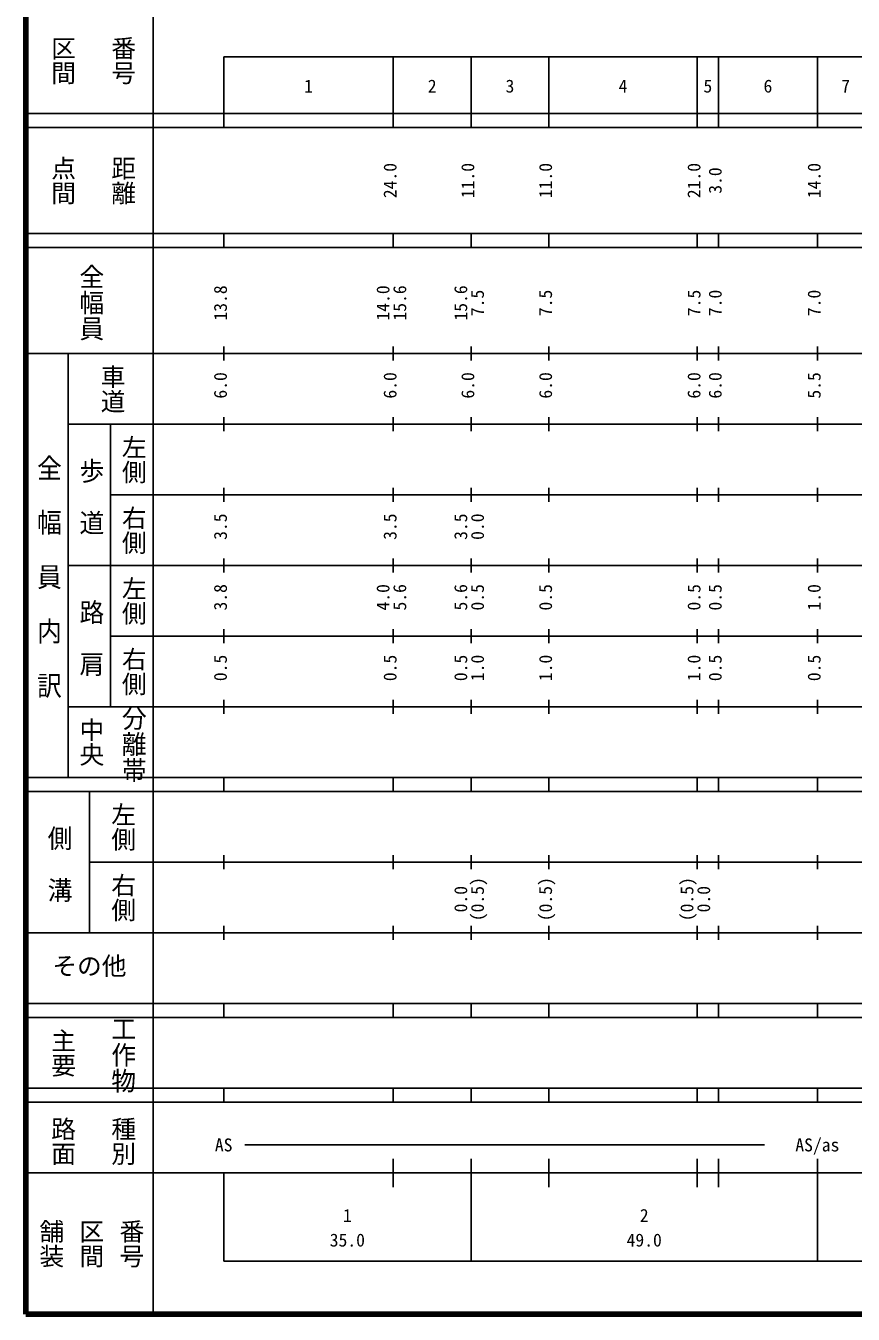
# Model space of a CAD drawing. Units: millimetres on the paper. Extents: x 40 to 680, y 20 to 380.
# Drawn here: x 40 to 157.1, y 20 to 202.4 of the extents above; entities that cross this region are included whole.
import ezdxf
from ezdxf.enums import TextEntityAlignment as Align

# ---------------------------------------------------------------- set-up
doc = ezdxf.new("R2010")
doc.units = ezdxf.units.MM
doc.layers.add('M-TTL', color=2, linetype='Continuous', lineweight=140)
doc.layers.add('M-TTL-BAND', color=7, linetype='Continuous', lineweight=25)
doc.styles.add('@ＭＳ ゴシック', font='')
doc.styles.add('ＭＳ ゴシック', font='')
doc.styles.get('@ＭＳ ゴシック').set_extended_font_data('@MS Gothic')
doc.styles.get('ＭＳ ゴシック').set_extended_font_data('MS Gothic')

msp = doc.modelspace()

# ---------------------------------------------------------------- linework, layer by layer
at = {"layer": 'M-TTL'}
for p, q in [((40, 380), (40, 20)), ((40, 20), (680, 20))]:
    msp.add_line(p, q, dxfattribs=at)
at = {"layer": 'M-TTL-BAND'}
for p, q in [((58, 370), (58, 20)), ((68, 198), (579, 198)), ((68, 198), (68, 188)), ((92, 188), (92, 198)), ((103, 188), (103, 198)), ((114, 188), (114, 198)), ((135, 188), (135, 198)), ((138, 188), (138, 198)), ((152, 188), (152, 198)), ((40, 190), (579, 190)), ((40, 188), (579, 188)), ((40, 173), (579, 173)), ((68, 171), (68, 173)), ((92, 171), (92, 173)), ((103, 171), (103, 173)), ((114, 171), (114, 173)), ((135, 171), (135, 173)), ((138, 171), (138, 173)), ((152, 171), (152, 173)), ((40, 171), (579, 171)), ((68, 155), (68, 157)), ((92, 155), (92, 157)), ((103, 155), (103, 157)), ((114, 155), (114, 157)), ((135, 155), (135, 157)), ((138, 155), (138, 157)), ((152, 155), (152, 157)), ((40, 156), (579, 156)), ((46, 96), (46, 156)), ((46, 146), (579, 146)), ((52, 146), (52, 106)), ((68, 145), (68, 147)), ((92, 145), (92, 147)), ((103, 145), (103, 147)), ((114, 145), (114, 147)), ((135, 145), (135, 147)), ((138, 145), (138, 147)), ((152, 145), (152, 147)), ((68, 135), (68, 137)), ((92, 135), (92, 137)), ((103, 135), (103, 137)), ((114, 135), (114, 137)), ((135, 135), (135, 137)), ((138, 135), (138, 137)), ((152, 135), (152, 137)), ((52, 136), (579, 136)), ((46, 126), (579, 126)), ((68, 125), (68, 127)), ((92, 125), (92, 127)), ((103, 125), (103, 127)), ((114, 125), (114, 127)), ((135, 125), (135, 127)), ((138, 125), (138, 127)), ((152, 125), (152, 127)), ((68, 115), (68, 117)), ((92, 115), (92, 117)), ((103, 115), (103, 117)), ((114, 115), (114, 117)), ((135, 115), (135, 117)), ((138, 115), (138, 117)), ((152, 115), (152, 117)), ((52, 116), (579, 116)), ((46, 106), (579, 106)), ((68, 105), (68, 107)), ((92, 105), (92, 107)), ((103, 105), (103, 107)), ((114, 105), (114, 107)), ((135, 105), (135, 107)), ((138, 105), (138, 107)), ((152, 105), (152, 107)), ((40, 96), (579, 96)), ((68, 94), (68, 96)), ((92, 94), (92, 96)), ((103, 94), (103, 96)), ((114, 94), (114, 96)), ((135, 94), (135, 96)), ((138, 94), (138, 96)), ((152, 94), (152, 96)), ((40, 94), (579, 94)), ((49, 94), (49, 74)), ((49, 84), (579, 84)), ((68, 83), (68, 85)), ((92, 83), (92, 85)), ((103, 83), (103, 85)), ((114, 83), (114, 85)), ((135, 83), (135, 85)), ((138, 83), (138, 85)), ((152, 83), (152, 85)), ((68, 73), (68, 75)), ((92, 73), (92, 75)), ((103, 73), (103, 75)), ((114, 73), (114, 75)), ((135, 73), (135, 75)), ((138, 73), (138, 75)), ((152, 73), (152, 75)), ((40, 74), (579, 74)), ((40, 64), (579, 64)), ((68, 62), (68, 64)), ((92, 62), (92, 64)), ((103, 62), (103, 64)), ((114, 62), (114, 64)), ((135, 62), (135, 64)), ((138, 62), (138, 64)), ((152, 62), (152, 64)), ((40, 62), (579, 62)), ((40, 52), (579, 52)), ((68, 50), (68, 52)), ((92, 50), (92, 52)), ((103, 50), (103, 52)), ((114, 50), (114, 52)), ((135, 50), (135, 52)), ((138, 50), (138, 52)), ((152, 50), (152, 52)), ((40, 50), (579, 50)), ((71, 44), (144.5, 44)), ((92, 38), (92, 42)), ((103, 27.5), (103, 42)), ((114, 38), (114, 42)), ((135, 38), (135, 42)), ((138, 38), (138, 42)), ((152, 27.5), (152, 42)), ((40, 40), (579, 40)), ((68, 40), (68, 27.5)), ((68, 27.5), (579, 27.5))]:
    msp.add_line(p, q, dxfattribs=at)

# ---------------------------------------------------------------- texts
for s, height, rotation, style, p in [('番号', 2.566, 270, '@ＭＳ ゴシック', (51.75, 201)), ('区間', 2.566, 270, '@ＭＳ ゴシック', (43.25, 201)), ('点間', 2.566, 270, '@ＭＳ ゴシック', (43.25, 184)), ('距離', 2.566, 270, '@ＭＳ ゴシック', (51.75, 184)), ('24.0', 1.833, 90, 'ＭＳ ゴシック', (93, 178)), ('11.0', 1.833, 90, 'ＭＳ ゴシック', (104, 178)), ('11.0', 1.833, 90, 'ＭＳ ゴシック', (115, 178)), ('21.0', 1.833, 90, 'ＭＳ ゴシック', (136, 178)), ('14.0', 1.833, 90, 'ＭＳ ゴシック', (153, 178)), ('3.0', 1.833, 90, 'ＭＳ ゴシック', (139, 178.625)), ('13.8', 1.833, 90, 'ＭＳ ゴシック', (69, 160.674)), ('14.0', 1.833, 90, 'ＭＳ ゴシック', (92, 160.674)), ('15.6', 1.833, 90, 'ＭＳ ゴシック', (94.37, 160.674)), ('15.6', 1.833, 90, 'ＭＳ ゴシック', (103, 160.674)), ('7.5', 1.833, 90, 'ＭＳ ゴシック', (105.37, 161.299)), ('7.5', 1.833, 90, 'ＭＳ ゴシック', (115, 161.299)), ('7.5', 1.833, 90, 'ＭＳ ゴシック', (136, 161.299)), ('7.0', 1.833, 90, 'ＭＳ ゴシック', (139, 161.299)), ('7.0', 1.833, 90, 'ＭＳ ゴシック', (153, 161.299)), ('車道', 2.566, 270, '@ＭＳ ゴシック', (50.25, 154.5)), ('6.0', 1.833, 90, 'ＭＳ ゴシック', (69, 149.625)), ('6.0', 1.833, 90, 'ＭＳ ゴシック', (93, 149.625)), ('6.0', 1.833, 90, 'ＭＳ ゴシック', (104, 149.625)), ('6.0', 1.833, 90, 'ＭＳ ゴシック', (115, 149.625)), ('6.0', 1.833, 90, 'ＭＳ ゴシック', (136, 149.625)), ('6.0', 1.833, 90, 'ＭＳ ゴシック', (139, 149.625)), ('5.5', 1.833, 90, 'ＭＳ ゴシック', (153, 149.625)), ('左側', 2.566, 270, '@ＭＳ ゴシック', (53.25, 144.5)), ('右側', 2.566, 270, '@ＭＳ ゴシック', (53.25, 134.5)), ('3.5', 1.833, 90, 'ＭＳ ゴシック', (69, 129.625)), ('3.5', 1.833, 90, 'ＭＳ ゴシック', (93, 129.625)), ('3.5', 1.833, 90, 'ＭＳ ゴシック', (103, 129.625)), ('0.0', 1.833, 90, 'ＭＳ ゴシック', (105.37, 129.625)), ('左側', 2.566, 270, '@ＭＳ ゴシック', (53.25, 124.5)), ('3.8', 1.833, 90, 'ＭＳ ゴシック', (69, 119.625)), ('4.0', 1.833, 90, 'ＭＳ ゴシック', (92, 119.625)), ('5.6', 1.833, 90, 'ＭＳ ゴシック', (94.37, 119.625)), ('5.6', 1.833, 90, 'ＭＳ ゴシック', (103, 119.625)), ('0.5', 1.833, 90, 'ＭＳ ゴシック', (105.37, 119.625)), ('0.5', 1.833, 90, 'ＭＳ ゴシック', (115, 119.625)), ('0.5', 1.833, 90, 'ＭＳ ゴシック', (136, 119.625)), ('0.5', 1.833, 90, 'ＭＳ ゴシック', (139, 119.625)), ('1.0', 1.833, 90, 'ＭＳ ゴシック', (153, 119.625)), ('右側', 2.566, 270, '@ＭＳ ゴシック', (53.25, 114.5)), ('0.5', 1.833, 90, 'ＭＳ ゴシック', (69, 109.625)), ('0.5', 1.833, 90, 'ＭＳ ゴシック', (93, 109.625)), ('0.5', 1.833, 90, 'ＭＳ ゴシック', (103, 109.625)), ('1.0', 1.833, 90, 'ＭＳ ゴシック', (105.37, 109.625)), ('1.0', 1.833, 90, 'ＭＳ ゴシック', (115, 109.625)), ('1.0', 1.833, 90, 'ＭＳ ゴシック', (136, 109.625)), ('0.5', 1.833, 90, 'ＭＳ ゴシック', (139, 109.625)), ('0.5', 1.833, 90, 'ＭＳ ゴシック', (153, 109.625)), ('中央', 2.566, 270, '@ＭＳ ゴシック', (47.25, 104.5)), ('左側', 2.566, 270, '@ＭＳ ゴシック', (51.75, 92.5)), ('右側', 2.566, 270, '@ＭＳ ゴシック', (51.75, 82.5)), ('0.0', 1.833, 90, 'ＭＳ ゴシック', (103, 76.889)), ('(0.5)', 1.833, 90, 'ＭＳ ゴシック', (105.37, 75.639)), ('(0.5)', 1.833, 90, 'ＭＳ ゴシック', (115, 75.639)), ('(0.5)', 1.833, 90, 'ＭＳ ゴシック', (135, 75.639)), ('0.0', 1.833, 90, 'ＭＳ ゴシック', (137.37, 76.889)), ('主要', 2.566, 270, '@ＭＳ ゴシック', (43.25, 60.5)), ('路面', 2.566, 270, '@ＭＳ ゴシック', (43.25, 48)), ('種別', 2.566, 270, '@ＭＳ ゴシック', (51.75, 48)), ('舗装', 2.566, 270, '@ＭＳ ゴシック', (41.583, 33.5)), ('区間', 2.566, 270, '@ＭＳ ゴシック', (47.25, 33.5)), ('番号', 2.566, 270, '@ＭＳ ゴシック', (52.917, 33.5))]:
    msp.add_text(s, height=height, rotation=rotation, dxfattribs=dict(at, style=style)).set_placement(p, align=Align.BOTTOM_LEFT)
at = {"layer": 'M-TTL-BAND', "style": 'ＭＳ ゴシック'}
for s, height, p in [('1', 1.833, (79.375, 192.405)), ('2', 1.833, (96.875, 192.405)), ('3', 1.833, (107.875, 192.405)), ('4', 1.833, (123.875, 192.405)), ('5', 1.833, (135.875, 192.405)), ('6', 1.833, (144.375, 192.405)), ('7', 1.833, (155.375, 192.405)), ('その他', 2.566, (43.75, 67.25)), ('AS', 1.833, (66.75, 42.5)), ('AS/as', 1.833, (148.875, 42.5)), ('1', 1.833, (84.875, 32.523)), ('2', 1.833, (126.875, 32.523)), ('35.0', 1.833, (83, 29.033)), ('49.0', 1.833, (125, 29.033))]:
    msp.add_text(s, height=height, dxfattribs=at).set_placement(p, align=Align.BOTTOM_LEFT)
at = {"layer": 'M-TTL-BAND', "style": '@ＭＳ ゴシック'}
for s, width, p in [('全幅員', 1.05, (47.25, 168.75)), ('全\u3000幅\u3000員\u3000内\u3000訳', 1.1, (41.25, 141.75)), ('歩\u3000道', 1.05, (47.25, 141.25)), ('路\u3000肩', 1.05, (47.25, 121.25)), ('分離帯', 1.05, (53.25, 106.25)), ('側\u3000溝', 1.05, (42.75, 89.25)), ('工作物', 1.05, (51.75, 62.25))]:
    msp.add_text(s, height=2.566, rotation=270, dxfattribs=dict(at, width=width)).set_placement(p, align=Align.BOTTOM_LEFT)

doc.saveas('drawing.dxf')
